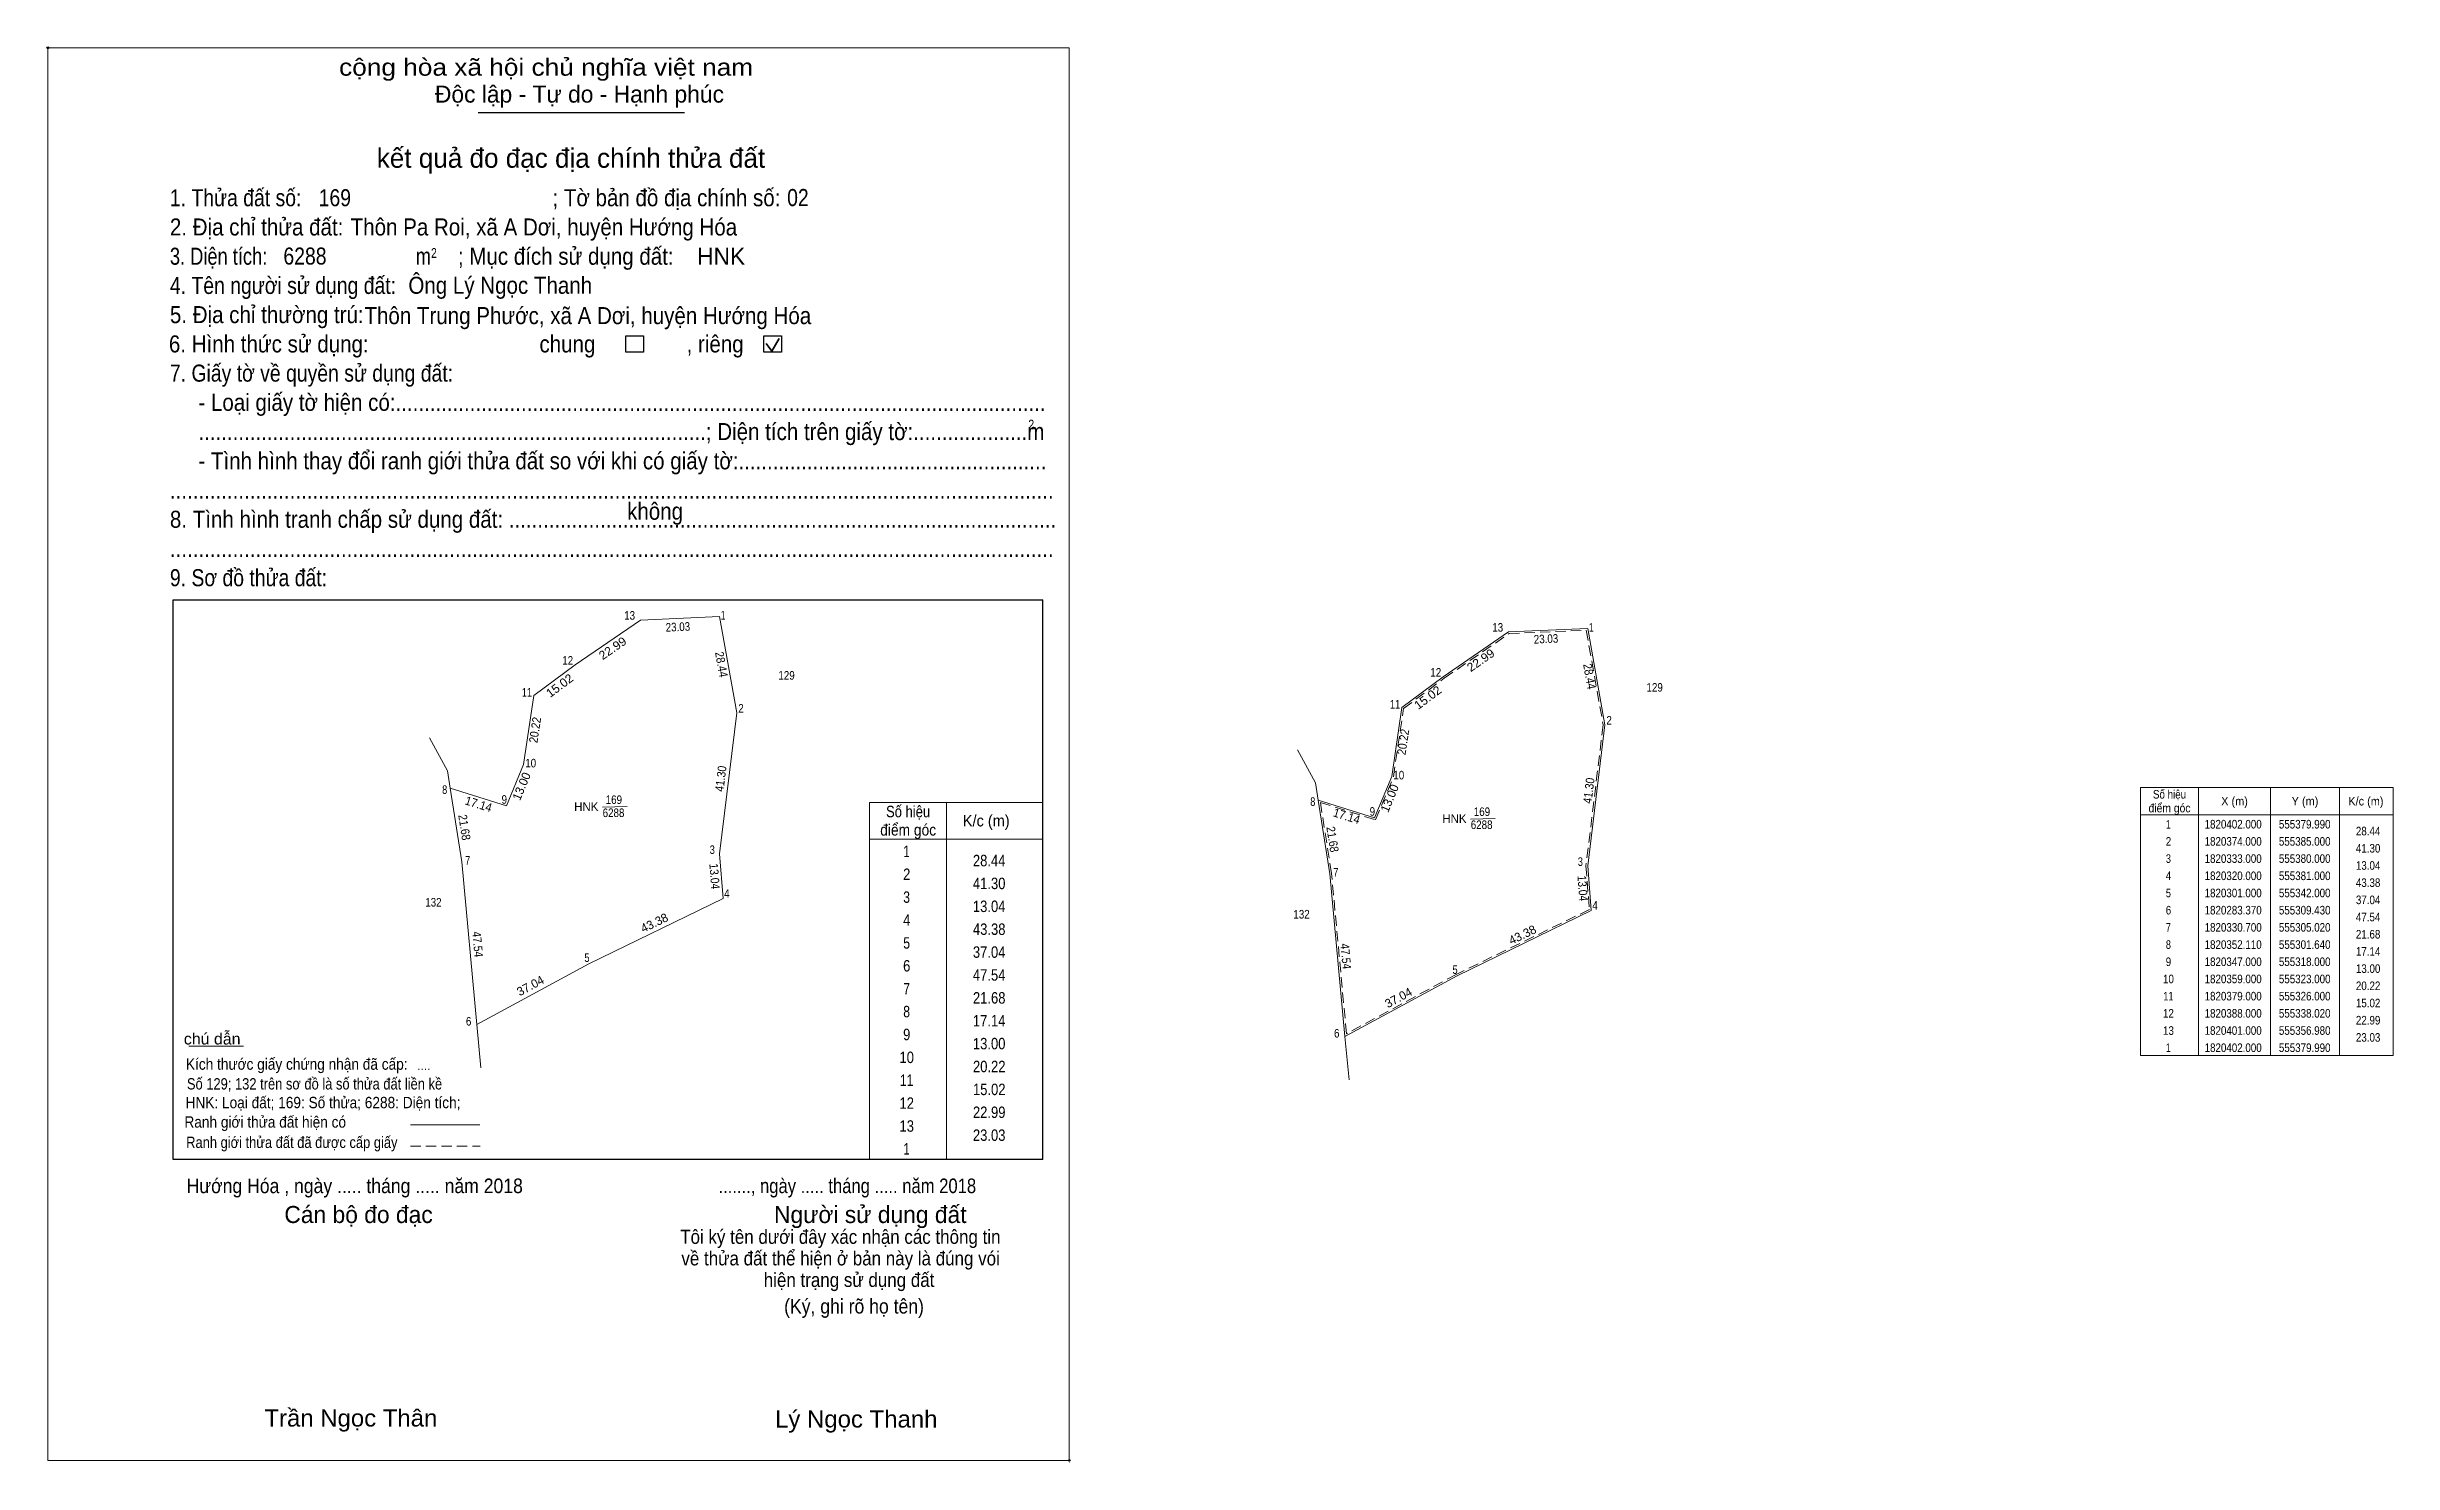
# Model space of a CAD drawing. Header units: metres. Extents: x 554932 to 555614, y 1820159 to 1820571.
import ezdxf
from ezdxf.enums import TextEntityAlignment as Align

# ---------------------------------------------------------------- set-up
doc = ezdxf.new("R2010")
doc.units = ezdxf.units.M
doc.header["$PDMODE"] = 32
doc.header["$PDSIZE"] = 0.5
doc.linetypes.add('MEDIUM_DASHED', pattern=[4.5, 3, -1.5])
for name, color, linetype, lineweight in [('1', 7, 'Continuous', 13), ('12', 7, 'Continuous', 13), ('17', 7, 'Continuous', 13), ('2', 7, 'Continuous', 25), ('52', 7, 'Continuous', 13), ('6', 7, 'Continuous', 13), ('63', 7, 'Continuous', 13)]:
    doc.layers.add(name, color=color, linetype=linetype, lineweight=lineweight)

msp = doc.modelspace()

# ---------------------------------------------------------------- linework, layer by layer
at = {"layer": '1'}
for points in [[(555127.58, 1820405.48), (555132.59, 1820377.48), (555127.59, 1820336.48), (555128.59, 1820323.48), (555089.59, 1820304.48), (555057.02, 1820286.85), (555052.61, 1820334.18), (555049.23, 1820355.59), (555065.59, 1820350.48), (555070.59, 1820362.48), (555073.59, 1820382.48), (555085.61, 1820391.48), (555104.57, 1820404.48)], [(555379.99, 1820402), (555385, 1820374), (555380, 1820333), (555381, 1820320), (555342, 1820301), (555309.43, 1820283.37), (555305.02, 1820330.7), (555301.64, 1820352.11), (555318, 1820347), (555323, 1820359), (555326, 1820379), (555338.02, 1820388), (555356.98, 1820401)]]:
    msp.add_lwpolyline(points, close=True, dxfattribs=at)
at = {"layer": '1', "linetype": 'MEDIUM_DASHED'}
msp.add_lwpolyline([(555379.57, 1820401.48), (555384.49, 1820373.99), (555379.5, 1820333.01), (555380.48, 1820320.3), (555341.77, 1820301.44), (555309.86, 1820284.17), (555305.52, 1820330.76), (555302.26, 1820351.39), (555318.29, 1820346.39), (555323.49, 1820358.86), (555326.46, 1820378.72), (555338.31, 1820387.59), (555357.14, 1820400.51)], close=True, dxfattribs=at)
at = {"layer": '12'}
for p, q in [((555058.19, 1820274.29), (555057.02, 1820286.85)), ((555310.6, 1820270.81), (555309.43, 1820283.37))]:
    msp.add_line(p, q, dxfattribs=at)
for points in [[(555049.23, 1820355.59), (555048.43, 1820360.65), (555043.21, 1820370.24)], [(555301.64, 1820352.11), (555300.84, 1820357.17), (555295.62, 1820366.76)], [(555057.02, 1820286.85), (555052.61, 1820334.18), (555049.23, 1820355.59)], [(555309.43, 1820283.37), (555305.02, 1820330.7), (555301.64, 1820352.11)]]:
    msp.add_lwpolyline(points, dxfattribs=at)
at = {"layer": '17'}
msp.add_line((554973.26, 1820280.55), (554989.19, 1820280.55), dxfattribs=at)
at = {"layer": '2'}
for p, q in [((555057.35, 1820552.04), (555117.41, 1820552.04)), ((554968.67, 1820410.39), (555221.53, 1820410.39)), ((555221.53, 1820247.62), (555221.53, 1820410.39))]:
    msp.add_line(p, q, dxfattribs=at)
at = {"layer": '2', "lineweight": 35}
for p, q in [((555141.12, 1820484.9), (555142.81, 1820482.7)), ((555142.81, 1820482.7), (555144.87, 1820486.39))]:
    msp.add_line(p, q, dxfattribs=at)
at = {"layer": '2', "lineweight": 13}
msp.add_lwpolyline([(554932.25, 1820570.89), (555229.27, 1820570.89), (555229.27, 1820160.07), (554932.25, 1820160.07)], close=True, dxfattribs=at)
at = {"layer": '2'}
for points in [[(555100.33, 1820487.1), (555105.43, 1820487.1), (555105.43, 1820482.34), (555100.33, 1820482.34)], [(555140.46, 1820487.1), (555145.56, 1820487.1), (555145.56, 1820482.34), (555140.46, 1820482.34)]]:
    msp.add_lwpolyline(points, close=True, dxfattribs=at)
msp.add_lwpolyline([(555221.53, 1820247.62), (554968.67, 1820247.62), (554968.67, 1820410.39)], dxfattribs=at)
for p in [(554932.25, 1820570.89), (555229.26, 1820160.07)]:
    msp.add_point(p, dxfattribs=at)
at = {"layer": '52'}
for points in [[(555049.23, 1820355.59), (555065.59, 1820350.48), (555070.59, 1820362.48), (555073.59, 1820382.48), (555085.61, 1820391.48), (555104.57, 1820404.48), (555127.58, 1820405.48), (555132.59, 1820377.48), (555127.59, 1820336.48), (555128.59, 1820323.48), (555089.59, 1820304.48), (555057.02, 1820286.85)], [(555301.64, 1820352.11), (555318, 1820347), (555323, 1820359), (555326, 1820379), (555338.02, 1820388), (555356.98, 1820401), (555379.99, 1820402), (555385, 1820374), (555380, 1820333), (555381, 1820320), (555342, 1820301), (555309.43, 1820283.37)]]:
    msp.add_lwpolyline(points, dxfattribs=at)
at = {"layer": '6'}
msp.add_line((555037.72, 1820257.67), (555057.83, 1820257.67), dxfattribs=at)
at = {"layer": '6', "linetype": 'MEDIUM_DASHED'}
msp.add_line((555037.7, 1820251.47), (555057.94, 1820251.47), dxfattribs=at)
at = {"layer": '63'}
for p, q in [((555093.54, 1820350.09), (555100.68, 1820350.22)), ((555193.58, 1820351.44), (555193.58, 1820247.62)), ((555221.53, 1820351.44), (555221.53, 1820247.62)), ((555557.57, 1820355.8), (555557.57, 1820277.8)), ((555578.57, 1820355.8), (555578.57, 1820277.8)), ((555598.57, 1820355.8), (555598.57, 1820277.8)), ((555345.95, 1820346.61), (555353.09, 1820346.74)), ((555540.77, 1820347.8), (555614.17, 1820347.8)), ((555171.21, 1820340.79), (555221.53, 1820340.79))]:
    msp.add_line(p, q, dxfattribs=at)
msp.add_lwpolyline([(555221.53, 1820247.62), (555171.21, 1820247.62), (555171.21, 1820351.44), (555221.53, 1820351.44)], dxfattribs=at)
msp.add_lwpolyline([(555540.77, 1820355.8), (555614.17, 1820355.8), (555614.17, 1820277.8), (555540.77, 1820277.8)], close=True, dxfattribs=at)

# ---------------------------------------------------------------- texts
at = {"layer": '1'}
for p in [(555088.83, 1820348.97), (555341.24, 1820345.49)]:
    msp.add_text('HNK', height=2.5, dxfattribs=at).set_placement(p, align=Align.CENTER)
at = {"layer": '1', "width": 0.85}
for s, p in [('169', (555096.845, 1820350.97)), ('6288', (555096.75, 1820347.18)), ('6288', (555349.16, 1820343.7)), ('169', (555349.255, 1820347.49))]:
    msp.add_text(s, height=2.5, dxfattribs=at).set_placement(p, align=Align.CENTER)
at = {"layer": '2'}
for s, height, width, p in [('cộng hòa xã hội chủ nghĩa việt nam', 4.958, 1.15, (555016.95, 1820562.77)), ('1. Thửa đất số:', 4.958, 0.85, (554967.76, 1820524.8)), ('169', 4.96, 0.85, (555011.01, 1820524.8)), ('; Tờ bản đồ địa chính số:', 4.958, 0.9, (555078.99, 1820524.8)), ('02', 4.96, 0.85, (555147.23, 1820524.86)), ('2. Địa chỉ thửa đất:', 4.958, 0.9, (554967.76, 1820516.3)), ('Thôn Pa Roi, xã A Dơi, huyện Hướng Hóa', 4.96, 0.9, (555020.32, 1820516.3)), ('3. Diện tích:', 4.958, 0.8, (554967.76, 1820507.79)), ('6288', 4.96, 0.85, (555000.76, 1820507.84)), ('m', 4.958, 0.8, (555039.24, 1820507.79)), ('2', 2.833, 0.8, (555043.68, 1820509.79)), ('; Mục đích sử dụng đất:', 4.958, 0.9, (555051.51, 1820507.79)), ('4. Tên người sử dụng đất:', 4.958, 0.85, (554967.76, 1820499.3)), ('Ông Lý Ngọc Thanh', 4.96, 0.9, (555037.1, 1820499.34)), ('5. Địa chỉ thường trú:', 4.958, 0.9, (554967.76, 1820490.81)), ('Thôn Trung Phước, xã A Dơi, huyện Hướng Hóa', 4.96, 0.9, (555024.32, 1820490.52)), ('6. Hình thức sử dụng:', 4.958, 0.9, (554967.47, 1820482.29)), ('chung                , riêng', 4.958, 0.9, (555075.21, 1820482.29)), ('7. Giấy tờ về quyền sử dụng đất:', 4.958, 0.85, (554967.76, 1820473.8)), ('     - Loại giấy tờ hiện có:..................................................................................................................', 4.958, 0.9, (554967.76, 1820465.31)), ('     .........................................................................................; Diện tích trên giấy tờ:....................m', 4.958, 0.9, (554967.76, 1820456.8)), ('2', 2.833, 0.8, (555217.37, 1820459.92)), ('     - Tình hình thay đổi ranh giới thửa đất so với khi có giấy tờ:......................................................', 4.958, 0.9, (554967.76, 1820448.3)), ('...........................................................................................................................................................', 4.958, 0.9, (554967.76, 1820439.81)), ('không', 4.958, 0.9, (555100.7, 1820433.65)), ('8. Tình hình tranh chấp sử dụng đất: ................................................................................................', 4.958, 0.9, (554967.76, 1820431.3)), ('9. Sơ đồ thửa đất:', 4.958, 0.85, (554967.76, 1820414.31)), ('...........................................................................................................................................................', 4.958, 0.9, (554967.76, 1820422.8)), ('Hướng Hóa , ngày ..... tháng ..... năm 2018', 4.25, 0.9, (554972.62, 1820237.81)), ('......., ngày ..... tháng ..... năm 2018', 4.25, 0.85, (555127.26, 1820237.81)), ('(Ký, ghi rõ họ tên)', 4.25, 0.9, (555146.35, 1820202.8)), ('Trần Ngọc Thân', 4.955, 1.05, (554995.24, 1820169.94)), ('Lý Ngọc Thanh', 4.96, 1.05, (555143.71, 1820169.65))]:
    msp.add_text(s, height=height, dxfattribs=dict(at, width=width)).set_placement(p)
for s, height, p in [('Độc lập - Tự do - Hạnh phúc', 4.958, (555044.82, 1820554.94)), ('HNK', 4.96, (555121.03, 1820507.77)), ('Cán bộ đo đạc', 4.958, (555001.04, 1820229.12)), ('Người sử dụng đất', 4.958, (555143.41, 1820229.12))]:
    msp.add_text(s, height=height, dxfattribs=at).set_placement(p)
for s, height, p in [('kết quả đo đạc địa chính thửa đất', 5.667, (555084.375, 1820536)), ('.', 1.417, (555229.251, 1820159.31))]:
    msp.add_text(s, height=height, dxfattribs=at).set_placement(p, align=Align.CENTER)
for s, height, width, p in [('....', 2.75, 0.95, (555041.595, 1820273.6)), ('Tôi ký tên dưới đây xác nhận các thông tin', 4.096, 0.9, (555162.7, 1820223.07)), ('về thửa đất thể hiện ở bản này là đúng vói', 4.096, 0.9, (555162.775, 1820216.8)), ('hiện trạng sử dụng đất', 4.096, 0.9, (555165.235, 1820210.53))]:
    msp.add_text(s, height=height, dxfattribs=dict(at, width=width)).set_placement(p, align=Align.CENTER)
at = {"layer": '6'}
for s, width, p in [('chú dẫn', 1.05, (554971.81, 1820281.04)), ('Kích thước giấy chứng nhận đã cấp:', 0.9, (554972.42, 1820273.69)), ('Số 129; 132 trên sơ đồ là số thửa đất liền kề', 0.85, (554972.71, 1820267.95)), ('HNK: Loại đất; 169: Số thửa; 6288: Diện tích;', 0.9, (554972.31, 1820262.51)), ('Ranh giới thửa đất hiện có ', 0.9, (554971.98, 1820256.86)), ('Ranh giới thửa đất đã được cấp giấy', 0.85, (554972.49, 1820250.94))]:
    msp.add_text(s, height=3.3, dxfattribs=dict(at, width=width)).set_placement(p)
at = {"layer": '63'}
for s, height, width, p in [(' 13', 2.5, 0.85, (555103.01, 1820404.57)), (' 1', 2.5, 0.75, (555129.32, 1820404.61)), (' 13', 2.5, 0.85, (555355.42, 1820401.09)), (' 1', 2.5, 0.75, (555381.73, 1820401.13)), (' 12', 2.5, 0.85, (555085, 1820391.48)), (' 11', 2.5, 0.8, (555073.06, 1820382.22)), (' 12', 2.5, 0.85, (555337.41, 1820388)), (' 2', 2.5, 0.85, (555134.6, 1820377.56)), (' 11', 2.5, 0.8, (555325.47, 1820378.74)), (' 2', 2.5, 0.85, (555387.01, 1820374.08)), (' 10', 2.5, 0.85, (555074.24, 1820361.61)), (' 10', 2.5, 0.85, (555326.65, 1820358.13)), (' 8', 2.5, 0.8, (555048.4, 1820353.9)), (' 9', 2.5, 0.85, (555065.77, 1820351.04)), (' 8', 2.5, 0.8, (555300.81, 1820350.42)), (' 9', 2.5, 0.85, (555318.18, 1820347.56)), ('28.44', 2.5, 0.85, (555610.47, 1820341.85)), (' 3', 2.5, 0.8, (555126.2, 1820336.44)), ('41.30', 2.5, 0.85, (555610.47, 1820336.85)), (' 7', 2.5, 0.8, (555055.09, 1820333.31)), ('28.44', 3.327, 0.85, (555210.7, 1820332.87)), (' 7', 2.5, 0.8, (555307.5, 1820329.83)), (' 3', 2.5, 0.8, (555378.61, 1820332.96)), ('13.04', 2.5, 0.85, (555610.47, 1820331.85)), (' 4', 2.5, 0.85, (555130.51, 1820323.7)), ('41.30', 3.327, 0.85, (555210.7, 1820326.22)), ('13.04', 3.327, 0.85, (555210.7, 1820319.56)), ('43.38', 2.5, 0.85, (555610.47, 1820326.85)), ('37.04', 2.5, 0.85, (555610.47, 1820321.85)), ('43.38', 3.327, 0.85, (555210.71, 1820312.91)), (' 4', 2.5, 0.85, (555382.92, 1820320.22)), ('47.54', 2.5, 0.85, (555610.47, 1820316.85)), ('37.04', 3.327, 0.85, (555210.7, 1820306.25)), ('21.68', 2.5, 0.85, (555610.47, 1820311.85)), ('17.14', 2.5, 0.85, (555610.47, 1820306.85)), (' 5', 2.5, 0.8, (555089.77, 1820305.04)), ('47.54', 3.327, 0.85, (555210.7, 1820299.6)), (' 5', 2.5, 0.8, (555342.18, 1820301.56)), ('13.00', 2.5, 0.85, (555610.47, 1820301.85)), ('21.68', 3.327, 0.85, (555210.71, 1820292.94)), ('20.22', 2.5, 0.85, (555610.47, 1820296.85)), (' 6', 2.5, 0.85, (555055.41, 1820286.54)), ('17.14', 3.327, 0.85, (555210.7, 1820286.29)), ('22.99', 2.5, 0.85, (555610.47, 1820286.85)), ('15.02', 2.5, 0.85, (555610.47, 1820291.85)), ('13.00', 3.327, 0.85, (555210.7, 1820279.63)), (' 6', 2.5, 0.85, (555307.82, 1820283.06)), ('23.03', 2.5, 0.85, (555610.47, 1820281.85)), ('20.22', 3.327, 0.85, (555210.72, 1820272.98)), ('15.02', 3.327, 0.85, (555210.72, 1820266.32)), ('22.99', 3.327, 0.85, (555210.71, 1820259.67)), ('23.03', 3.327, 0.85, (555210.7, 1820253.01))]:
    msp.add_text(s, height=height, dxfattribs=dict(at, width=width)).set_placement(p, align=Align.RIGHT)
for s, rotation, width, p in [('22.99', 34.437, 1.05, (555097.188, 1820395.239)), ('23.03', 2.488, 0.85, (555115.516, 1820401.237)), ('23.03', 2.488, 0.85, (555367.926, 1820397.757)), ('28.44', 280.144, 0.9, (555126.909, 1820391.345)), ('22.99', 34.437, 1.05, (555349.598, 1820391.759)), ('28.44', 280.144, 0.9, (555379.319, 1820387.865)), ('15.02', 36.824, 1.05, (555081.831, 1820384.414)), ('15.02', 36.824, 1.05, (555334.241, 1820380.934)), ('20.22', 81.469, 0.9, (555075.155, 1820372.32)), ('20.22', 81.469, 0.9, (555327.565, 1820368.84)), ('41.30', 83.047, 0.9, (555129.158, 1820358.189)), ('41.30', 83.047, 0.9, (555381.568, 1820354.709)), ('17.14', 342.654, 0.95, (555057.137, 1820349.741)), ('21.68', 278.971, 0.9, (555052.17, 1820343.985)), ('21.68', 278.971, 0.9, (555304.58, 1820340.505)), ('17.14', 342.654, 0.95, (555309.547, 1820346.261)), ('13.04', 274.399, 0.9, (555124.886, 1820329.846)), ('13.04', 274.399, 0.9, (555377.296, 1820326.366)), ('47.54', 275.323, 0.9, (555056.007, 1820310.051)), ('47.54', 275.323, 0.9, (555308.417, 1820306.571))]:
    msp.add_text(s, height=2.5, rotation=rotation, dxfattribs=dict(at, width=width)).set_placement(p, align=Align.CENTER)
for s, height, width, p in [('129', 2.5, 0.85, (555147.055, 1820387.13)), ('129', 2.5, 0.85, (555399.465, 1820383.65)), ('Số hiệu', 3.327, 0.85, (555182.395, 1820347.12)), ('điểm góc', 2.5, 0.9, (555549.17, 1820348.55)), ('Số hiệu', 2.5, 0.85, (555549.17, 1820352.55)), ('X (m)', 2.5, 0.95, (555568.07, 1820350.55)), ('Y (m)', 2.5, 0.95, (555588.565, 1820350.55)), ('K/c (m)', 2.5, 0.95, (555606.27, 1820350.55)), ('điểm góc', 3.327, 0.9, (555182.415, 1820341.79)), ('K/c (m)', 3.327, 0.95, (555205.115, 1820344.46)), (' 1', 2.5, 0.75, (555548.465, 1820343.85)), ('1820402.000', 2.5, 0.85, (555567.67, 1820343.85)), ('555379.990', 2.5, 0.85, (555588.475, 1820343.85)), (' 1', 3.327, 0.75, (555181.475, 1820335.53)), (' 2', 2.5, 0.85, (555548.47, 1820338.85)), ('1820374.000', 2.5, 0.85, (555567.67, 1820338.85)), ('555385.000', 2.5, 0.85, (555588.475, 1820338.85)), (' 2', 3.327, 0.85, (555181.475, 1820328.88)), (' 4', 2.5, 0.85, (555548.465, 1820328.85)), (' 3', 2.5, 0.8, (555548.47, 1820333.85)), ('1820333.000', 2.5, 0.85, (555567.67, 1820333.85)), ('1820320.000', 2.5, 0.85, (555567.67, 1820328.85)), ('555380.000', 2.5, 0.85, (555588.475, 1820333.85)), ('555381.000', 2.5, 0.85, (555588.475, 1820328.85)), ('132', 2.5, 0.85, (555044.38, 1820321.15)), (' 3', 3.327, 0.8, (555181.47, 1820322.23)), (' 5', 2.5, 0.8, (555548.47, 1820323.85)), ('1820301.000', 2.5, 0.85, (555567.67, 1820323.85)), ('555342.000', 2.5, 0.85, (555588.475, 1820323.85)), (' 4', 3.327, 0.85, (555181.47, 1820315.57)), ('132', 2.5, 0.85, (555296.79, 1820317.67)), (' 6', 2.5, 0.85, (555548.47, 1820318.85)), (' 7', 2.5, 0.8, (555548.47, 1820313.85)), ('1820283.370', 2.5, 0.85, (555567.67, 1820318.85)), ('1820330.700', 2.5, 0.85, (555567.67, 1820313.85)), ('555309.430', 2.5, 0.85, (555588.475, 1820318.85)), ('555305.020', 2.5, 0.85, (555588.475, 1820313.85)), (' 5', 3.327, 0.8, (555181.48, 1820308.91)), (' 8', 2.5, 0.8, (555548.47, 1820308.85)), ('1820352.110', 2.5, 0.85, (555567.67, 1820308.85)), ('555301.640', 2.5, 0.85, (555588.475, 1820308.85)), (' 6', 3.327, 0.85, (555181.47, 1820302.26)), (' 9', 2.5, 0.85, (555548.465, 1820303.85)), ('1820347.000', 2.5, 0.85, (555567.67, 1820303.85)), ('555318.000', 2.5, 0.85, (555588.475, 1820303.85)), (' 7', 3.327, 0.8, (555181.48, 1820295.61)), (' 10', 2.5, 0.85, (555548.465, 1820298.85)), (' 11', 2.5, 0.8, (555548.465, 1820293.85)), ('1820359.000', 2.5, 0.85, (555567.67, 1820298.85)), ('1820379.000', 2.5, 0.85, (555567.67, 1820293.85)), ('555323.000', 2.5, 0.85, (555588.475, 1820298.85)), ('555326.000', 2.5, 0.85, (555588.475, 1820293.85)), (' 8', 3.327, 0.8, (555181.48, 1820288.95)), (' 12', 2.5, 0.85, (555548.47, 1820288.85)), ('1820388.000', 2.5, 0.85, (555567.67, 1820288.85)), ('555338.020', 2.5, 0.85, (555588.475, 1820288.85)), (' 9', 3.327, 0.85, (555181.465, 1820282.29)), (' 13', 2.5, 0.85, (555548.47, 1820283.85)), ('1820401.000', 2.5, 0.85, (555567.67, 1820283.85)), ('555356.980', 2.5, 0.85, (555588.475, 1820283.85)), (' 10', 3.327, 0.85, (555181.47, 1820275.64)), (' 1', 2.5, 0.75, (555548.465, 1820278.85)), ('1820402.000', 2.5, 0.85, (555567.67, 1820278.85)), ('555379.990', 2.5, 0.85, (555588.475, 1820278.85)), (' 11', 3.327, 0.8, (555181.475, 1820268.99)), (' 12', 3.327, 0.85, (555181.475, 1820262.33)), (' 13', 3.327, 0.85, (555181.47, 1820255.67)), (' 1', 3.327, 0.75, (555181.475, 1820249.02))]:
    msp.add_text(s, height=height, dxfattribs=dict(at, width=width)).set_placement(p, align=Align.CENTER)
for s, rotation, p in [('13.00', 67.38, (555071.158, 1820355.654)), ('13.00', 67.38, (555323.568, 1820352.174)), ('43.38', 25.974, (555109.163, 1820315.298)), ('43.38', 25.974, (555361.573, 1820311.818)), ('37.04', 28.426, (555073.165, 1820297.029)), ('37.04', 28.426, (555325.575, 1820293.549))]:
    msp.add_text(s, height=2.5, rotation=rotation, dxfattribs=at).set_placement(p, align=Align.CENTER)

doc.saveas('drawing.dxf')
